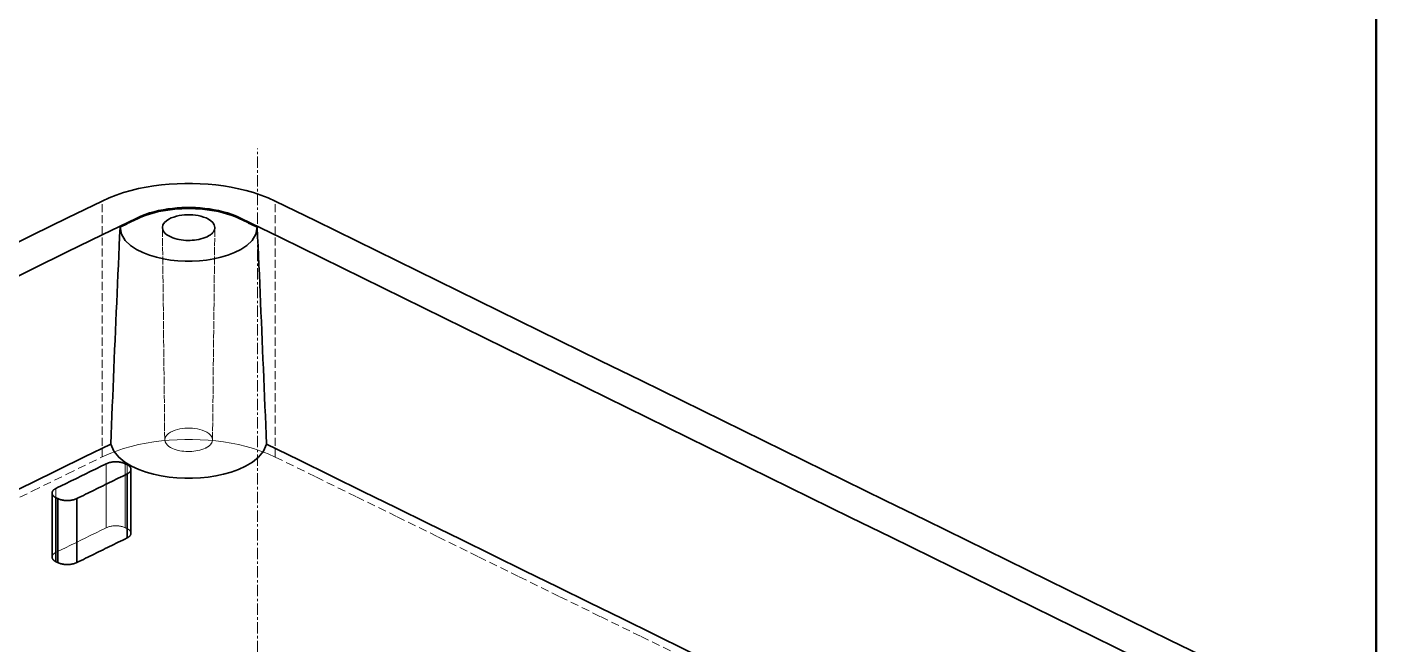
# Model space of a CAD drawing. Header units: millimetres. Extents: x 10 to 410, y 10 to 287.
# Drawn here: x 326.8 to 410, y 147.4 to 185.5 of the extents above; entities that cross this region are included whole.
import ezdxf

# ---------------------------------------------------------------- set-up
doc = ezdxf.new("R2010")
doc.units = ezdxf.units.MM
doc.linetypes.add('CENTER', pattern=[1.15, 0.7, -0.15, 0.15, -0.15])
doc.linetypes.add('DASHED', pattern=[0.75, 0.5, -0.25])
for name, color, linetype, lineweight in [('BORDER', 7, 'CONTINUOUS', 50), ('CENTER', 4, 'CENTER', 13), ('HIDDEN', 8, 'DASHED', 18), ('VISIBLE', 7, 'CONTINUOUS', 35)]:
    doc.layers.add(name, color=color, linetype=linetype, lineweight=lineweight)

msp = doc.modelspace()

# ---------------------------------------------------------------- linework, layer by layer
at = {"layer": 'BORDER'}
msp.add_lwpolyline([(10, 10), (410, 10), (410, 287), (10, 287)], close=True, dxfattribs=at)
at = {"layer": 'CENTER'}
msp.add_line((341, 94), (341, 178), dxfattribs=at)
at = {"layer": 'HIDDEN'}
for points in [[(331.404, 158.949), (331.404, 159.636), (331.404, 160.323), (331.404, 161.01), (331.404, 161.698), (331.404, 162.385), (331.404, 163.072), (331.404, 163.759), (331.404, 164.446), (331.404, 165.133), (331.404, 165.821), (331.404, 166.508), (331.404, 167.195), (331.404, 167.882), (331.404, 168.569), (331.404, 169.256), (331.404, 169.944), (331.404, 170.631), (331.404, 171.318), (331.404, 172.005), (331.404, 172.692), (331.404, 173.38), (331.404, 174.067), (331.404, 174.754)], [(342.092, 158.947), (342.092, 159.634), (342.092, 160.321), (342.092, 161.008), (342.092, 161.695), (342.092, 162.383), (342.092, 163.07), (342.092, 163.757), (342.092, 164.444), (342.092, 165.131), (342.092, 165.819), (342.092, 166.506), (342.092, 167.193), (342.092, 167.88), (342.092, 168.567), (342.092, 169.254), (342.092, 169.942), (342.092, 170.629), (342.092, 171.316), (342.092, 172.003), (342.092, 172.69), (342.092, 173.377), (342.092, 174.065), (342.092, 174.752)], [(335.273, 160.005), (335.267, 160.574), (335.26, 161.144), (335.254, 161.714), (335.248, 162.284), (335.242, 162.853), (335.236, 163.423), (335.229, 163.993), (335.223, 164.563), (335.217, 165.132), (335.211, 165.702), (335.204, 166.272), (335.198, 166.842), (335.192, 167.411), (335.186, 167.981), (335.179, 168.551), (335.173, 169.121), (335.167, 169.691), (335.161, 170.26), (335.155, 170.83), (335.148, 171.4), (335.142, 171.97), (335.136, 172.539), (335.13, 173.109)], [(338.22, 160.005), (338.227, 160.574), (338.233, 161.144), (338.239, 161.714), (338.245, 162.284), (338.252, 162.853), (338.258, 163.423), (338.264, 163.993), (338.27, 164.563), (338.277, 165.132), (338.283, 165.702), (338.289, 166.272), (338.295, 166.842), (338.301, 167.411), (338.308, 167.981), (338.314, 168.551), (338.32, 169.121), (338.326, 169.691), (338.333, 170.26), (338.339, 170.83), (338.345, 171.4), (338.351, 171.97), (338.358, 172.539), (338.364, 173.109)], [(338.22, 160.005), (338.19, 160.155), (338.108, 160.286), (337.996, 160.392), (337.867, 160.478), (337.729, 160.548), (337.585, 160.603), (337.436, 160.648), (337.285, 160.682), (337.133, 160.706), (336.979, 160.723), (336.824, 160.731), (336.669, 160.731), (336.515, 160.723), (336.361, 160.706), (336.208, 160.682), (336.057, 160.648), (335.909, 160.603), (335.764, 160.548), (335.626, 160.478), (335.498, 160.392), (335.386, 160.286), (335.304, 160.155), (335.273, 160.005)], [(342.092, 158.947), (341.657, 159.144), (341.211, 159.318), (340.758, 159.469), (340.298, 159.599), (339.833, 159.711), (339.364, 159.804), (338.892, 159.881), (338.418, 159.942), (337.942, 159.987), (337.465, 160.017), (336.987, 160.032), (336.509, 160.032), (336.031, 160.018), (335.554, 159.988), (335.078, 159.943), (334.604, 159.882), (334.132, 159.805), (333.663, 159.712), (333.198, 159.6), (332.738, 159.47), (332.285, 159.319), (331.839, 159.146), (331.404, 158.949)], [(335.273, 160.005), (335.295, 159.883), (335.352, 159.774), (335.433, 159.681), (335.528, 159.602), (335.632, 159.535), (335.742, 159.479), (335.856, 159.432), (335.974, 159.393), (336.093, 159.36), (336.214, 159.334), (336.336, 159.314), (336.459, 159.299), (336.582, 159.29), (336.705, 159.285), (336.829, 159.286), (336.953, 159.292), (337.076, 159.303), (337.198, 159.32), (337.32, 159.342), (337.44, 159.37), (337.559, 159.405), (337.675, 159.447), (337.788, 159.497)], [(337.788, 159.497), (337.816, 159.51), (337.843, 159.525), (337.869, 159.54), (337.895, 159.555), (337.921, 159.571), (337.946, 159.588), (337.971, 159.606), (337.996, 159.624), (338.019, 159.644), (338.042, 159.664), (338.064, 159.684), (338.086, 159.706), (338.106, 159.729), (338.125, 159.753), (338.143, 159.777), (338.16, 159.803), (338.175, 159.829), (338.188, 159.857), (338.199, 159.885), (338.208, 159.914), (338.215, 159.944), (338.219, 159.974), (338.22, 160.005)], [(282.216, 134.83), (284.354, 135.879), (286.493, 136.927), (288.632, 137.976), (290.77, 139.024), (292.909, 140.073), (295.047, 141.122), (297.186, 142.17), (299.325, 143.219), (301.463, 144.268), (303.602, 145.316), (305.74, 146.365), (307.879, 147.414), (310.018, 148.462), (312.156, 149.511), (314.295, 150.56), (316.433, 151.608), (318.572, 152.657), (320.711, 153.706), (322.849, 154.754), (324.988, 155.803), (327.126, 156.852), (329.265, 157.9), (331.404, 158.949)], [(331.665, 154.58), (331.665, 154.752), (331.665, 154.924), (331.665, 155.096), (331.665, 155.268), (331.665, 155.439), (331.665, 155.611), (331.665, 155.783), (331.665, 155.955), (331.665, 156.127), (331.665, 156.298), (331.665, 156.47), (331.665, 156.642), (331.665, 156.814), (331.665, 156.986), (331.665, 157.157), (331.665, 157.329), (331.665, 157.501), (331.665, 157.673), (331.665, 157.845), (331.665, 158.016), (331.665, 158.188), (331.665, 158.36), (331.665, 158.532)], [(332.841, 154.58), (332.841, 154.752), (332.841, 154.924), (332.841, 155.096), (332.841, 155.267), (332.841, 155.439), (332.841, 155.611), (332.841, 155.783), (332.841, 155.955), (332.841, 156.126), (332.841, 156.298), (332.841, 156.47), (332.841, 156.642), (332.841, 156.814), (332.841, 156.985), (332.841, 157.157), (332.841, 157.329), (332.841, 157.501), (332.841, 157.672), (332.841, 157.844), (332.841, 158.016), (332.841, 158.188), (332.841, 158.36), (332.841, 158.531)], [(332.948, 154.528), (332.948, 154.7), (332.948, 154.871), (332.948, 155.043), (332.948, 155.215), (332.948, 155.387), (332.948, 155.558), (332.948, 155.73), (332.948, 155.902), (332.948, 156.074), (332.948, 156.246), (332.948, 156.417), (332.948, 156.589), (332.948, 156.761), (332.948, 156.933), (332.948, 157.105), (332.948, 157.276), (332.948, 157.448), (332.948, 157.62), (332.948, 157.792), (332.948, 157.964), (332.948, 158.135), (332.948, 158.307), (332.948, 158.479)], [(342.092, 158.947), (344.601, 157.715), (347.109, 156.483), (349.618, 155.251), (352.126, 154.019), (354.635, 152.787), (357.143, 151.555), (359.652, 150.323), (362.161, 149.091), (364.669, 147.859), (367.178, 146.627), (369.686, 145.395), (372.195, 144.163), (374.703, 142.931), (377.212, 141.699), (379.72, 140.467), (382.229, 139.235), (384.737, 138.003), (387.246, 136.771), (389.754, 135.539), (392.263, 134.307), (394.771, 133.075), (397.28, 131.843), (399.788, 130.611)], [(328.564, 153.06), (328.564, 153.232), (328.564, 153.403), (328.564, 153.575), (328.564, 153.747), (328.564, 153.919), (328.564, 154.091), (328.564, 154.262), (328.564, 154.434), (328.564, 154.606), (328.564, 154.778), (328.564, 154.95), (328.564, 155.121), (328.564, 155.293), (328.564, 155.465), (328.564, 155.637), (328.564, 155.809), (328.564, 155.98), (328.564, 156.152), (328.564, 156.324), (328.564, 156.496), (328.564, 156.668), (328.564, 156.839), (328.564, 157.011)], [(328.564, 153.06), (328.699, 153.126), (328.834, 153.192), (328.969, 153.258), (329.103, 153.324), (329.238, 153.39), (329.373, 153.457), (329.508, 153.523), (329.643, 153.589), (329.778, 153.655), (329.912, 153.721), (330.047, 153.787), (330.182, 153.853), (330.317, 153.919), (330.452, 153.985), (330.587, 154.052), (330.721, 154.118), (330.856, 154.184), (330.991, 154.25), (331.126, 154.316), (331.261, 154.382), (331.395, 154.448), (331.53, 154.514), (331.665, 154.58)], [(331.665, 154.58), (331.713, 154.602), (331.762, 154.621), (331.812, 154.638), (331.863, 154.652), (331.914, 154.664), (331.965, 154.675), (332.017, 154.683), (332.069, 154.69), (332.122, 154.695), (332.174, 154.698), (332.227, 154.7), (332.279, 154.7), (332.332, 154.698), (332.384, 154.695), (332.437, 154.69), (332.489, 154.683), (332.541, 154.675), (332.592, 154.664), (332.644, 154.652), (332.694, 154.638), (332.744, 154.621), (332.793, 154.602), (332.841, 154.58)], [(332.841, 154.58), (332.846, 154.578), (332.85, 154.576), (332.855, 154.573), (332.859, 154.571), (332.864, 154.569), (332.869, 154.567), (332.873, 154.564), (332.878, 154.562), (332.883, 154.56), (332.887, 154.557), (332.892, 154.555), (332.897, 154.553), (332.901, 154.551), (332.906, 154.548), (332.911, 154.546), (332.915, 154.544), (332.92, 154.541), (332.925, 154.539), (332.929, 154.537), (332.934, 154.535), (332.938, 154.532), (332.943, 154.53), (332.948, 154.528)], [(332.948, 154.528), (332.963, 154.52), (332.978, 154.512), (332.993, 154.503), (333.008, 154.495), (333.023, 154.485), (333.037, 154.476), (333.051, 154.466), (333.065, 154.455), (333.078, 154.444), (333.091, 154.433), (333.104, 154.421), (333.116, 154.409), (333.127, 154.396), (333.138, 154.382), (333.148, 154.368), (333.158, 154.354), (333.166, 154.339), (333.173, 154.323), (333.179, 154.307), (333.184, 154.291), (333.188, 154.274), (333.19, 154.257), (333.191, 154.239)], [(328.564, 153.06), (328.549, 153.052), (328.533, 153.044), (328.518, 153.036), (328.504, 153.027), (328.489, 153.018), (328.475, 153.008), (328.46, 152.998), (328.447, 152.987), (328.433, 152.977), (328.42, 152.965), (328.408, 152.953), (328.396, 152.941), (328.384, 152.928), (328.373, 152.915), (328.363, 152.901), (328.354, 152.886), (328.346, 152.871), (328.338, 152.855), (328.332, 152.839), (328.327, 152.823), (328.323, 152.806), (328.321, 152.789), (328.32, 152.771)]]:
    msp.add_lwpolyline(points, dxfattribs=at)
at = {"layer": 'VISIBLE'}
for points in [[(342.092, 174.752), (341.657, 174.949), (341.211, 175.123), (340.758, 175.273), (340.298, 175.404), (339.833, 175.516), (339.364, 175.609), (338.892, 175.686), (338.418, 175.747), (337.942, 175.792), (337.465, 175.822), (336.987, 175.837), (336.509, 175.837), (336.031, 175.823), (335.554, 175.793), (335.078, 175.748), (334.604, 175.687), (334.132, 175.61), (333.663, 175.517), (333.198, 175.405), (332.738, 175.275), (332.285, 175.124), (331.839, 174.951), (331.404, 174.754)], [(282.216, 150.635), (284.354, 151.683), (286.493, 152.732), (288.632, 153.781), (290.77, 154.829), (292.909, 155.878), (295.047, 156.927), (297.186, 157.975), (299.325, 159.024), (301.463, 160.073), (303.602, 161.121), (305.74, 162.17), (307.879, 163.219), (310.018, 164.267), (312.156, 165.316), (314.295, 166.365), (316.433, 167.413), (318.572, 168.462), (320.711, 169.511), (322.849, 170.559), (324.988, 171.608), (327.126, 172.657), (329.265, 173.705), (331.404, 174.754)], [(333.541, 173.704), (333.802, 173.823), (334.069, 173.927), (334.341, 174.017), (334.617, 174.095), (334.896, 174.162), (335.178, 174.218), (335.461, 174.264), (335.745, 174.301), (336.031, 174.328), (336.317, 174.346), (336.604, 174.354), (336.891, 174.354), (337.177, 174.345), (337.464, 174.327), (337.749, 174.3), (338.034, 174.264), (338.317, 174.218), (338.598, 174.161), (338.877, 174.094), (339.153, 174.016), (339.425, 173.926), (339.693, 173.822), (339.954, 173.703)], [(333.541, 173.639), (333.802, 173.757), (334.069, 173.861), (334.341, 173.951), (334.617, 174.029), (334.896, 174.096), (335.178, 174.152), (335.461, 174.198), (335.745, 174.235), (336.031, 174.262), (336.317, 174.28), (336.604, 174.289), (336.891, 174.289), (337.177, 174.28), (337.464, 174.262), (337.749, 174.235), (338.034, 174.198), (338.317, 174.152), (338.598, 174.096), (338.877, 174.029), (339.153, 173.95), (339.425, 173.86), (339.693, 173.756), (339.954, 173.637)], [(342.092, 174.752), (344.601, 173.52), (347.109, 172.288), (349.618, 171.056), (352.126, 169.824), (354.635, 168.592), (357.143, 167.36), (359.652, 166.128), (362.161, 164.896), (364.669, 163.664), (367.178, 162.432), (369.686, 161.2), (372.195, 159.968), (374.703, 158.736), (377.212, 157.504), (379.72, 156.272), (382.229, 155.04), (384.737, 153.808), (387.246, 152.576), (389.754, 151.344), (392.263, 150.112), (394.771, 148.88), (397.28, 147.648), (399.788, 146.416)], [(333.541, 173.704), (331.402, 172.656), (329.263, 171.607), (327.125, 170.558), (324.986, 169.51), (322.848, 168.461), (320.709, 167.412), (318.57, 166.364), (316.432, 165.315), (314.293, 164.266), (312.155, 163.218), (310.016, 162.169), (307.877, 161.121), (305.739, 160.072), (303.6, 159.023), (301.462, 157.975), (299.323, 156.926), (297.184, 155.877), (295.046, 154.829), (292.907, 153.78), (290.769, 152.731), (288.63, 151.683), (286.491, 150.634), (284.353, 149.585)], [(332.514, 173.135), (332.488, 172.553), (332.462, 171.971), (332.436, 171.39), (332.41, 170.808), (332.384, 170.226), (332.359, 169.644), (332.333, 169.062), (332.308, 168.48), (332.283, 167.898), (332.258, 167.316), (332.233, 166.734), (332.208, 166.152), (332.183, 165.57), (332.159, 164.988), (332.134, 164.406), (332.11, 163.824), (332.085, 163.242), (332.061, 162.66), (332.037, 162.078), (332.013, 161.496), (331.989, 160.914), (331.965, 160.332), (331.941, 159.749)], [(332.514, 173.135), (332.559, 173.157), (332.604, 173.179), (332.648, 173.201), (332.693, 173.223), (332.737, 173.245), (332.782, 173.267), (332.827, 173.289), (332.871, 173.31), (332.916, 173.332), (332.961, 173.354), (333.005, 173.376), (333.05, 173.398), (333.094, 173.42), (333.139, 173.442), (333.184, 173.464), (333.228, 173.485), (333.273, 173.507), (333.317, 173.529), (333.362, 173.551), (333.407, 173.573), (333.451, 173.595), (333.496, 173.617), (333.541, 173.639)], [(340.979, 173.134), (340.894, 172.7), (340.661, 172.323), (340.339, 172.015), (339.97, 171.767), (339.572, 171.567), (339.157, 171.406), (338.73, 171.279), (338.296, 171.18), (337.856, 171.109), (337.413, 171.062), (336.969, 171.039), (336.523, 171.039), (336.078, 171.062), (335.636, 171.109), (335.196, 171.181), (334.762, 171.279), (334.335, 171.407), (333.92, 171.568), (333.522, 171.768), (333.153, 172.016), (332.832, 172.324), (332.598, 172.701), (332.514, 173.135)], [(333.541, 173.639), (333.541, 173.641), (333.541, 173.644), (333.541, 173.647), (333.541, 173.65), (333.541, 173.653), (333.541, 173.656), (333.541, 173.659), (333.541, 173.661), (333.541, 173.664), (333.541, 173.667), (333.541, 173.67), (333.541, 173.673), (333.541, 173.676), (333.541, 173.679), (333.541, 173.681), (333.541, 173.684), (333.541, 173.687), (333.541, 173.69), (333.541, 173.693), (333.541, 173.696), (333.541, 173.699), (333.541, 173.702), (333.541, 173.704)], [(338.364, 173.109), (338.33, 173.274), (338.24, 173.418), (338.117, 173.534), (337.976, 173.629), (337.824, 173.705), (337.666, 173.766), (337.503, 173.815), (337.338, 173.852), (337.17, 173.879), (337.001, 173.897), (336.832, 173.906), (336.662, 173.906), (336.492, 173.897), (336.323, 173.879), (336.156, 173.852), (335.99, 173.815), (335.827, 173.766), (335.669, 173.705), (335.517, 173.629), (335.376, 173.534), (335.253, 173.418), (335.163, 173.274), (335.13, 173.109)], [(397.65, 145.367), (395.141, 146.599), (392.633, 147.831), (390.124, 149.063), (387.616, 150.295), (385.107, 151.527), (382.599, 152.759), (380.09, 153.991), (377.582, 155.223), (375.073, 156.455), (372.565, 157.687), (370.056, 158.919), (367.548, 160.151), (365.039, 161.383), (362.53, 162.615), (360.022, 163.847), (357.513, 165.079), (355.005, 166.311), (352.496, 167.543), (349.988, 168.775), (347.479, 170.007), (344.971, 171.239), (342.462, 172.471), (339.954, 173.703)], [(339.954, 173.637), (339.954, 173.64), (339.954, 173.643), (339.954, 173.646), (339.954, 173.649), (339.954, 173.652), (339.954, 173.654), (339.954, 173.657), (339.954, 173.66), (339.954, 173.663), (339.954, 173.666), (339.954, 173.669), (339.954, 173.672), (339.954, 173.674), (339.954, 173.677), (339.954, 173.68), (339.954, 173.683), (339.954, 173.686), (339.954, 173.689), (339.954, 173.692), (339.954, 173.695), (339.954, 173.697), (339.954, 173.7), (339.954, 173.703)], [(339.954, 173.637), (339.998, 173.615), (340.043, 173.593), (340.087, 173.572), (340.132, 173.55), (340.177, 173.528), (340.221, 173.506), (340.266, 173.484), (340.31, 173.462), (340.355, 173.44), (340.4, 173.418), (340.444, 173.396), (340.489, 173.375), (340.533, 173.353), (340.578, 173.331), (340.622, 173.309), (340.667, 173.287), (340.712, 173.265), (340.756, 173.243), (340.801, 173.221), (340.845, 173.199), (340.89, 173.178), (340.934, 173.156), (340.979, 173.134)], [(341.552, 159.748), (341.528, 160.33), (341.504, 160.912), (341.48, 161.494), (341.456, 162.076), (341.432, 162.658), (341.408, 163.24), (341.383, 163.822), (341.359, 164.404), (341.334, 164.986), (341.31, 165.568), (341.285, 166.15), (341.26, 166.732), (341.235, 167.314), (341.21, 167.896), (341.185, 168.478), (341.16, 169.06), (341.135, 169.642), (341.109, 170.224), (341.083, 170.806), (341.057, 171.388), (341.031, 171.97), (341.005, 172.552), (340.979, 173.134)], [(335.13, 173.109), (335.154, 172.976), (335.217, 172.856), (335.305, 172.754), (335.409, 172.667), (335.524, 172.594), (335.645, 172.533), (335.77, 172.481), (335.899, 172.438), (336.029, 172.402), (336.162, 172.373), (336.296, 172.351), (336.431, 172.335), (336.566, 172.325), (336.701, 172.32), (336.837, 172.321), (336.973, 172.328), (337.108, 172.34), (337.242, 172.358), (337.376, 172.382), (337.508, 172.413), (337.638, 172.451), (337.766, 172.497), (337.89, 172.552)], [(337.89, 172.552), (337.92, 172.567), (337.949, 172.583), (337.978, 172.599), (338.007, 172.616), (338.035, 172.634), (338.063, 172.652), (338.09, 172.672), (338.117, 172.692), (338.143, 172.713), (338.168, 172.735), (338.192, 172.758), (338.216, 172.782), (338.238, 172.807), (338.259, 172.833), (338.279, 172.86), (338.297, 172.888), (338.313, 172.917), (338.328, 172.947), (338.34, 172.978), (338.35, 173.01), (338.357, 173.043), (338.362, 173.076), (338.364, 173.109)], [(294.564, 141.422), (296.189, 142.219), (297.814, 143.015), (299.44, 143.812), (301.065, 144.609), (302.69, 145.406), (304.315, 146.203), (305.94, 147), (307.565, 147.797), (309.19, 148.593), (310.815, 149.39), (312.44, 150.187), (314.065, 150.984), (315.69, 151.781), (317.316, 152.578), (318.941, 153.375), (320.566, 154.171), (322.191, 154.968), (323.816, 155.765), (325.441, 156.562), (327.066, 157.359), (328.691, 158.156), (330.316, 158.953), (331.941, 159.749)], [(341.552, 159.748), (341.363, 159.304), (341.055, 158.933), (340.679, 158.629), (340.264, 158.381), (339.825, 158.179), (339.369, 158.016), (338.904, 157.885), (338.43, 157.785), (337.952, 157.711), (337.471, 157.663), (336.988, 157.639), (336.504, 157.639), (336.021, 157.663), (335.539, 157.711), (335.061, 157.785), (334.588, 157.886), (334.122, 158.016), (333.667, 158.18), (333.227, 158.382), (332.812, 158.63), (332.437, 158.934), (332.129, 159.306), (331.941, 159.749)], [(341.552, 159.748), (343.547, 158.768), (345.541, 157.788), (347.536, 156.808), (349.531, 155.828), (351.526, 154.849), (353.521, 153.869), (355.516, 152.889), (357.511, 151.909), (359.506, 150.929), (361.501, 149.95), (363.496, 148.97), (365.491, 147.99), (367.486, 147.01), (369.481, 146.031), (371.476, 145.051), (373.471, 144.071), (375.466, 143.091), (377.461, 142.111), (379.456, 141.132), (381.451, 140.152), (383.446, 139.172), (385.441, 138.192), (387.436, 137.212)], [(328.564, 157.011), (328.699, 157.077), (328.834, 157.143), (328.969, 157.209), (329.103, 157.276), (329.238, 157.342), (329.373, 157.408), (329.508, 157.474), (329.643, 157.54), (329.778, 157.606), (329.912, 157.672), (330.047, 157.738), (330.182, 157.804), (330.317, 157.871), (330.452, 157.937), (330.587, 158.003), (330.721, 158.069), (330.856, 158.135), (330.991, 158.201), (331.126, 158.267), (331.261, 158.333), (331.395, 158.399), (331.53, 158.466), (331.665, 158.532)], [(331.665, 158.532), (331.713, 158.553), (331.762, 158.572), (331.812, 158.589), (331.863, 158.603), (331.914, 158.616), (331.965, 158.626), (332.017, 158.634), (332.069, 158.641), (332.122, 158.646), (332.174, 158.649), (332.227, 158.651), (332.279, 158.651), (332.332, 158.649), (332.384, 158.646), (332.437, 158.641), (332.489, 158.634), (332.541, 158.626), (332.592, 158.615), (332.644, 158.603), (332.694, 158.589), (332.744, 158.572), (332.793, 158.553), (332.841, 158.531)], [(332.841, 158.531), (332.846, 158.529), (332.85, 158.527), (332.855, 158.525), (332.859, 158.522), (332.864, 158.52), (332.869, 158.518), (332.873, 158.515), (332.878, 158.513), (332.883, 158.511), (332.887, 158.509), (332.892, 158.506), (332.897, 158.504), (332.901, 158.502), (332.906, 158.5), (332.911, 158.497), (332.915, 158.495), (332.92, 158.493), (332.925, 158.49), (332.929, 158.488), (332.934, 158.486), (332.938, 158.484), (332.943, 158.481), (332.948, 158.479)], [(333.191, 158.191), (333.19, 158.173), (333.188, 158.156), (333.184, 158.139), (333.179, 158.123), (333.173, 158.107), (333.166, 158.091), (333.157, 158.076), (333.148, 158.061), (333.138, 158.047), (333.127, 158.034), (333.116, 158.021), (333.104, 158.009), (333.091, 157.997), (333.078, 157.985), (333.065, 157.974), (333.051, 157.964), (333.037, 157.954), (333.023, 157.944), (333.008, 157.935), (332.993, 157.926), (332.978, 157.918), (332.963, 157.91), (332.947, 157.902)], [(332.948, 158.479), (332.963, 158.471), (332.978, 158.463), (332.993, 158.455), (333.008, 158.446), (333.023, 158.437), (333.037, 158.427), (333.051, 158.417), (333.065, 158.407), (333.078, 158.396), (333.091, 158.384), (333.104, 158.372), (333.116, 158.36), (333.127, 158.347), (333.138, 158.334), (333.148, 158.32), (333.158, 158.305), (333.166, 158.29), (333.173, 158.274), (333.179, 158.258), (333.184, 158.242), (333.188, 158.225), (333.19, 158.208), (333.191, 158.191)], [(333.191, 154.239), (333.191, 154.411), (333.191, 154.583), (333.191, 154.755), (333.191, 154.927), (333.191, 155.098), (333.191, 155.27), (333.191, 155.442), (333.191, 155.614), (333.191, 155.785), (333.191, 155.957), (333.191, 156.129), (333.191, 156.301), (333.191, 156.473), (333.191, 156.644), (333.191, 156.816), (333.191, 156.988), (333.191, 157.16), (333.191, 157.332), (333.191, 157.503), (333.191, 157.675), (333.191, 157.847), (333.191, 158.019), (333.191, 158.191)], [(329.846, 156.381), (329.981, 156.448), (330.116, 156.514), (330.251, 156.58), (330.386, 156.646), (330.52, 156.712), (330.655, 156.778), (330.79, 156.844), (330.925, 156.91), (331.06, 156.976), (331.195, 157.043), (331.329, 157.109), (331.464, 157.175), (331.599, 157.241), (331.734, 157.307), (331.869, 157.373), (332.003, 157.439), (332.138, 157.505), (332.273, 157.571), (332.408, 157.638), (332.543, 157.704), (332.678, 157.77), (332.812, 157.836), (332.947, 157.902)], [(332.947, 153.951), (332.947, 154.123), (332.947, 154.294), (332.947, 154.466), (332.947, 154.638), (332.947, 154.81), (332.947, 154.982), (332.947, 155.153), (332.947, 155.325), (332.947, 155.497), (332.947, 155.669), (332.947, 155.84), (332.947, 156.012), (332.947, 156.184), (332.947, 156.356), (332.947, 156.528), (332.947, 156.699), (332.947, 156.871), (332.947, 157.043), (332.947, 157.215), (332.947, 157.387), (332.947, 157.558), (332.947, 157.73), (332.947, 157.902)], [(328.564, 157.011), (328.549, 157.003), (328.533, 156.995), (328.518, 156.987), (328.504, 156.978), (328.489, 156.969), (328.475, 156.959), (328.46, 156.949), (328.447, 156.939), (328.433, 156.928), (328.42, 156.916), (328.408, 156.905), (328.396, 156.892), (328.384, 156.879), (328.373, 156.866), (328.363, 156.852), (328.354, 156.837), (328.346, 156.822), (328.338, 156.806), (328.332, 156.79), (328.327, 156.774), (328.323, 156.757), (328.321, 156.74), (328.32, 156.723)], [(328.32, 156.723), (328.321, 156.705), (328.323, 156.688), (328.327, 156.671), (328.332, 156.655), (328.338, 156.639), (328.346, 156.623), (328.354, 156.608), (328.363, 156.593), (328.373, 156.579), (328.384, 156.566), (328.396, 156.553), (328.408, 156.541), (328.42, 156.529), (328.433, 156.517), (328.446, 156.507), (328.46, 156.496), (328.474, 156.486), (328.489, 156.477), (328.503, 156.467), (328.518, 156.458), (328.533, 156.45), (328.548, 156.442), (328.564, 156.434)], [(328.32, 152.771), (328.32, 152.943), (328.32, 153.115), (328.32, 153.287), (328.32, 153.458), (328.32, 153.63), (328.32, 153.802), (328.32, 153.974), (328.32, 154.146), (328.32, 154.317), (328.32, 154.489), (328.32, 154.661), (328.32, 154.833), (328.32, 155.005), (328.32, 155.176), (328.32, 155.348), (328.32, 155.52), (328.32, 155.692), (328.32, 155.864), (328.32, 156.035), (328.32, 156.207), (328.32, 156.379), (328.32, 156.551), (328.32, 156.723)], [(328.564, 156.434), (328.568, 156.432), (328.573, 156.43), (328.578, 156.427), (328.582, 156.425), (328.587, 156.423), (328.592, 156.42), (328.596, 156.418), (328.601, 156.416), (328.606, 156.414), (328.61, 156.411), (328.615, 156.409), (328.619, 156.407), (328.624, 156.404), (328.629, 156.402), (328.633, 156.4), (328.638, 156.398), (328.643, 156.395), (328.647, 156.393), (328.652, 156.391), (328.657, 156.389), (328.661, 156.386), (328.666, 156.384), (328.671, 156.382)], [(328.564, 152.483), (328.564, 152.655), (328.564, 152.826), (328.564, 152.998), (328.564, 153.17), (328.564, 153.342), (328.564, 153.514), (328.564, 153.685), (328.564, 153.857), (328.564, 154.029), (328.564, 154.201), (328.564, 154.373), (328.564, 154.544), (328.564, 154.716), (328.564, 154.888), (328.564, 155.06), (328.564, 155.232), (328.564, 155.403), (328.564, 155.575), (328.564, 155.747), (328.564, 155.919), (328.564, 156.091), (328.564, 156.262), (328.564, 156.434)], [(328.671, 156.382), (328.718, 156.36), (328.767, 156.341), (328.817, 156.324), (328.868, 156.31), (328.919, 156.298), (328.971, 156.287), (329.023, 156.279), (329.075, 156.272), (329.127, 156.267), (329.18, 156.264), (329.232, 156.262), (329.285, 156.262), (329.337, 156.264), (329.39, 156.267), (329.442, 156.272), (329.494, 156.279), (329.546, 156.287), (329.598, 156.298), (329.649, 156.31), (329.699, 156.324), (329.749, 156.341), (329.798, 156.36), (329.846, 156.381)], [(328.671, 152.43), (328.671, 152.602), (328.671, 152.774), (328.671, 152.946), (328.671, 153.118), (328.671, 153.289), (328.671, 153.461), (328.671, 153.633), (328.671, 153.805), (328.671, 153.977), (328.671, 154.148), (328.671, 154.32), (328.671, 154.492), (328.671, 154.664), (328.671, 154.836), (328.671, 155.007), (328.671, 155.179), (328.671, 155.351), (328.671, 155.523), (328.671, 155.694), (328.671, 155.866), (328.671, 156.038), (328.671, 156.21), (328.671, 156.382)], [(329.846, 152.43), (329.846, 152.602), (329.846, 152.774), (329.846, 152.946), (329.846, 153.117), (329.846, 153.289), (329.846, 153.461), (329.846, 153.633), (329.846, 153.805), (329.846, 153.976), (329.846, 154.148), (329.846, 154.32), (329.846, 154.492), (329.846, 154.664), (329.846, 154.835), (329.846, 155.007), (329.846, 155.179), (329.846, 155.351), (329.846, 155.522), (329.846, 155.694), (329.846, 155.866), (329.846, 156.038), (329.846, 156.21), (329.846, 156.381)], [(333.191, 154.239), (333.19, 154.222), (333.188, 154.205), (333.184, 154.188), (333.179, 154.172), (333.173, 154.155), (333.166, 154.14), (333.157, 154.125), (333.148, 154.11), (333.138, 154.096), (333.127, 154.083), (333.116, 154.07), (333.104, 154.057), (333.091, 154.045), (333.078, 154.034), (333.065, 154.023), (333.051, 154.013), (333.037, 154.003), (333.023, 153.993), (333.008, 153.984), (332.993, 153.975), (332.978, 153.967), (332.963, 153.959), (332.947, 153.951)], [(329.846, 152.43), (329.981, 152.496), (330.116, 152.562), (330.251, 152.629), (330.386, 152.695), (330.52, 152.761), (330.655, 152.827), (330.79, 152.893), (330.925, 152.959), (331.06, 153.025), (331.195, 153.091), (331.329, 153.157), (331.464, 153.224), (331.599, 153.29), (331.734, 153.356), (331.869, 153.422), (332.003, 153.488), (332.138, 153.554), (332.273, 153.62), (332.408, 153.686), (332.543, 153.752), (332.678, 153.819), (332.812, 153.885), (332.947, 153.951)], [(328.32, 152.771), (328.321, 152.754), (328.323, 152.737), (328.327, 152.72), (328.332, 152.704), (328.338, 152.687), (328.346, 152.672), (328.354, 152.657), (328.363, 152.642), (328.373, 152.628), (328.384, 152.615), (328.396, 152.602), (328.408, 152.589), (328.42, 152.578), (328.433, 152.566), (328.446, 152.555), (328.46, 152.545), (328.474, 152.535), (328.489, 152.525), (328.503, 152.516), (328.518, 152.507), (328.533, 152.499), (328.548, 152.491), (328.564, 152.483)], [(328.564, 152.483), (328.568, 152.481), (328.573, 152.478), (328.578, 152.476), (328.582, 152.474), (328.587, 152.471), (328.592, 152.469), (328.596, 152.467), (328.601, 152.465), (328.606, 152.462), (328.61, 152.46), (328.615, 152.458), (328.619, 152.456), (328.624, 152.453), (328.629, 152.451), (328.633, 152.449), (328.638, 152.446), (328.643, 152.444), (328.647, 152.442), (328.652, 152.44), (328.657, 152.437), (328.661, 152.435), (328.666, 152.433), (328.671, 152.43)], [(328.671, 152.43), (328.718, 152.409), (328.767, 152.39), (328.817, 152.373), (328.868, 152.359), (328.919, 152.346), (328.971, 152.336), (329.023, 152.328), (329.075, 152.321), (329.127, 152.316), (329.18, 152.313), (329.232, 152.311), (329.285, 152.311), (329.337, 152.313), (329.39, 152.316), (329.442, 152.321), (329.494, 152.328), (329.546, 152.336), (329.598, 152.346), (329.649, 152.359), (329.699, 152.373), (329.749, 152.389), (329.798, 152.408), (329.846, 152.43)]]:
    msp.add_lwpolyline(points, dxfattribs=at)

doc.saveas('drawing.dxf')
